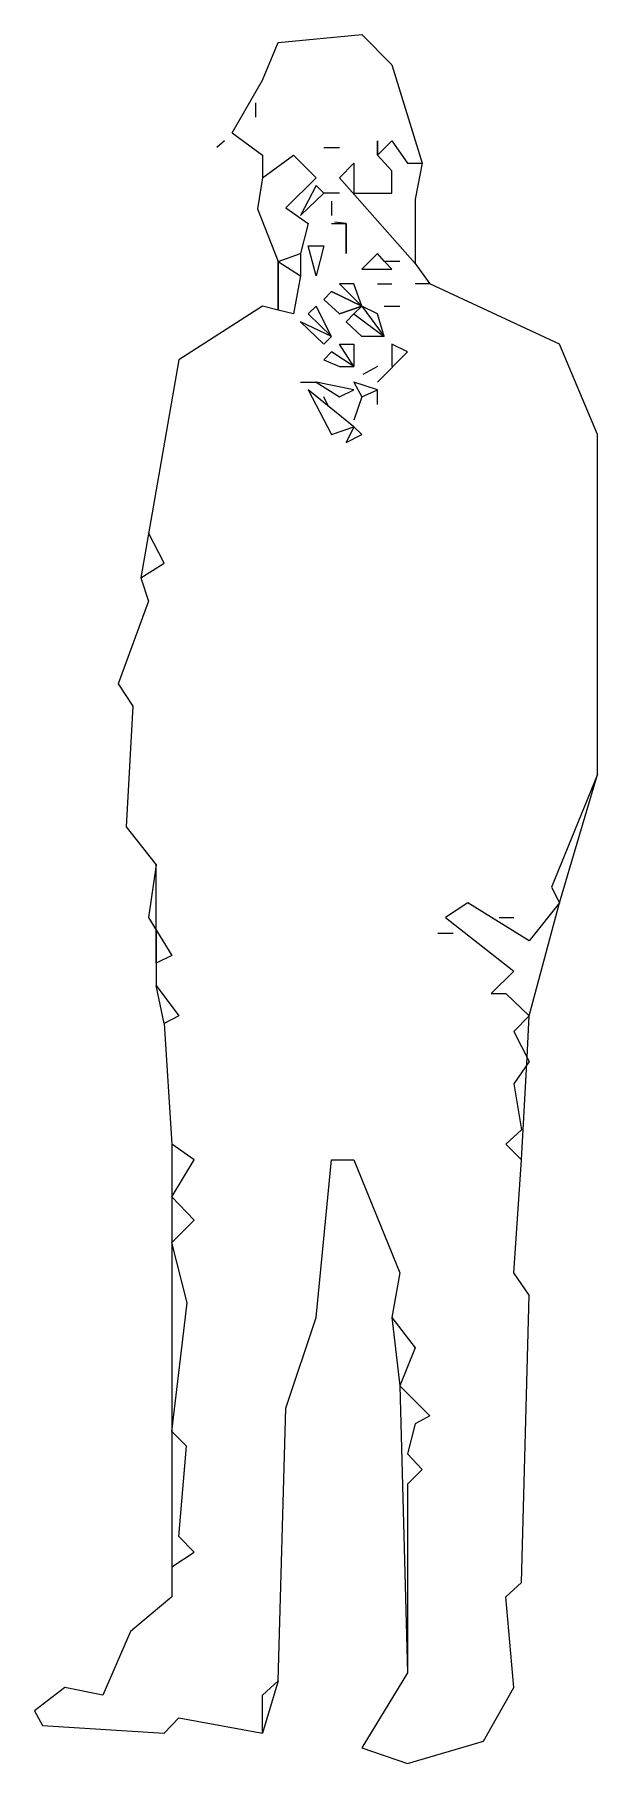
# Model space of a CAD drawing. Extents: x -3391 to -2813, y 4043 to 5819.
import ezdxf

# ---------------------------------------------------------------- set-up
doc = ezdxf.new("R2010")
doc.units = 0
doc.header["$LTSCALE"] = 50
doc.layers.get('0').update_dxf_attribs({"linetype": 'CONTINUOUS'})

msp = doc.modelspace()

# ---------------------------------------------------------------- linework, layer by layer
at = {"color": 0, "linetype": 'CONTINUOUS'}
for p, q in [((-3157, 5772), (-3141, 5811)), ((-3141, 5811), (-3055, 5819)), ((-3055, 5819), (-3024, 5788)), ((-3024, 5788), (-2993, 5687)), ((-3188, 5718), (-3157, 5772)), ((-3188, 5718), (-3157, 5695)), ((-3039, 5695), (-3039, 5710)), ((-3039, 5710), (-3039, 5695)), ((-3039, 5695), (-3024, 5710)), ((-3024, 5710), (-3008, 5687)), ((-3157, 5695), (-3157, 5672)), ((-3157, 5672), (-3125, 5695)), ((-3125, 5695), (-3102, 5672)), ((-3078, 5672), (-3063, 5687)), ((-3063, 5687), (-3063, 5656)), ((-3024, 5679), (-3039, 5695)), ((-3008, 5687), (-2993, 5687)), ((-2993, 5687), (-3000, 5650)), ((-3157, 5672), (-3162, 5640)), ((-3102, 5672), (-3133, 5641)), ((-3000, 5584), (-3078, 5672)), ((-3024, 5656), (-3024, 5679)), ((-3102, 5664), (-3118, 5633)), ((-3118, 5633), (-3094, 5656)), ((-3094, 5656), (-3102, 5664)), ((-3078, 5656), (-3094, 5656)), ((-3086, 5648), (-3086, 5633)), ((-3063, 5656), (-3024, 5656)), ((-3000, 5650), (-3000, 5584)), ((-3162, 5640), (-3141, 5586)), ((-3133, 5641), (-3110, 5625)), ((-3110, 5625), (-3118, 5594)), ((-3086, 5625), (-3071, 5625)), ((-3071, 5625), (-3082.520667, 5626.188671)), ((-3071, 5594), (-3071, 5625)), ((-3071, 5625), (-3071, 5625)), ((-3071, 5594), (-3071, 5625)), ((-3071, 5625), (-3071, 5594)), ((-3110, 5602), (-3094, 5602)), ((-3102, 5571), (-3110, 5602)), ((-3094, 5602), (-3102, 5571)), ((-3141, 5586), (-3118, 5594)), ((-3141, 5586), (-3141, 5536)), ((-3141, 5536), (-3141, 5586)), ((-3141, 5586), (-3118, 5571)), ((-3118, 5594), (-3118, 5571)), ((-3039, 5594), (-3055, 5578)), ((-3055, 5578), (-3024, 5578)), ((-3031.5, 5586), (-3039, 5594)), ((-3016, 5586), (-3031.5, 5586)), ((-3024, 5578), (-3031.5, 5586)), ((-3000, 5584), (-2985, 5563)), ((-3118, 5571), (-3125, 5532)), ((-3078, 5563), (-3055, 5540)), ((-3063, 5563), (-3078, 5563)), ((-3055, 5540), (-3063, 5563)), ((-3039, 5563), (-3024, 5563)), ((-2985, 5563), (-3000, 5563)), ((-2852, 5501), (-2985, 5563)), ((-3086, 5555), (-3094, 5547)), ((-3094, 5547), (-3086, 5555)), ((-3094, 5547), (-3078, 5532)), ((-3078, 5532), (-3094, 5547)), ((-3055, 5540), (-3086, 5555)), ((-3086, 5555), (-3055, 5540)), ((-3157, 5540), (-3243, 5485)), ((-3141, 5536), (-3157, 5540)), ((-3125, 5532), (-3141, 5536)), ((-3118, 5524), (-3094, 5501)), ((-3086, 5509), (-3118, 5524)), ((-3102, 5540), (-3110, 5532)), ((-3110, 5532), (-3086, 5509)), ((-3086, 5509), (-3102, 5540)), ((-3078, 5532), (-3055, 5540)), ((-3055, 5540), (-3078, 5532)), ((-3071, 5524), (-3063, 5532)), ((-3055, 5509), (-3071, 5524)), ((-3063, 5532), (-3055, 5540)), ((-3063, 5532), (-3032, 5509)), ((-3055, 5540), (-3032, 5509)), ((-3039, 5532), (-3055, 5540)), ((-3032, 5509), (-3039, 5532)), ((-3032, 5540), (-3016, 5540)), ((-3094, 5501), (-3086, 5509)), ((-3032, 5509), (-3055, 5509)), ((-3086, 5493), (-3094, 5485)), ((-3063, 5478), (-3086, 5493)), ((-3063, 5478), (-3078, 5501)), ((-3078, 5501), (-3063, 5501)), ((-3063, 5501), (-3063, 5478)), ((-3039, 5462), (-3008, 5493)), ((-3008, 5493), (-3024, 5501)), ((-3024, 5501), (-3024, 5478)), ((-2813, 5408), (-2852, 5501)), ((-3243, 5485), (-3282, 5261)), ((-3094, 5485), (-3078, 5478)), ((-3078, 5478), (-3063, 5478)), ((-3039, 5478), (-3053.890356, 5469.958667)), ((-3118, 5462), (-3102, 5462)), ((-3110, 5454), (-3086, 5408)), ((-3063, 5416), (-3110, 5454)), ((-3102, 5462), (-3078, 5447)), ((-3063, 5454), (-3102, 5462)), ((-3078, 5447), (-3063, 5454)), ((-3039, 5454), (-3063, 5462)), ((-3063, 5462), (-3055, 5447)), ((-3055, 5447), (-3039, 5454)), ((-3039, 5439), (-3039, 5454)), ((-3089.017857, 5437.035714), (-3094, 5447)), ((-3089.017857, 5437.035714), (-3089.017857, 5437.035714)), ((-3055, 5447), (-3063, 5423)), ((-3086, 5408), (-3063, 5416)), ((-3063, 5416), (-3071, 5400)), ((-3071, 5400), (-3055, 5408)), ((-3055, 5408), (-3063, 5416)), ((-2813, 5059), (-2813, 5408)), ((-3258, 5276), (-3273.993324, 5306.987064)), ((-3282, 5261), (-3258, 5276)), ((-2813, 5059), (-2860, 4943)), ((-2852, 4927), (-2813, 5059)), ((-2860, 4943), (-2852, 4927)), ((-2946, 4927), (-2969, 4912)), ((-2883, 4888), (-2946, 4927)), ((-2883, 4811), (-2852, 4927)), ((-2852, 4927), (-2883, 4888)), ((-2969, 4912), (-2899, 4857)), ((-2914, 4912), (-2899, 4912)), ((-2977, 4896), (-2961, 4896)), ((-2899, 4857), (-2922, 4834)), ((-2922, 4834), (-2907, 4834)), ((-2907, 4834), (-2883, 4811)), ((-2883, 4811), (-2899, 4795)), ((-2885.299694, 4768.455657), (-2883, 4811)), ((-2899, 4795), (-2883, 4764)), ((-2883, 4764), (-2899, 4741)), ((-2891, 4663), (-2885.299694, 4768.455657)), ((-2899, 4741), (-2891, 4694)), ((-2891, 4694), (-2907, 4679)), ((-2907, 4679), (-2891, 4663)), ((-3102, 4501), (-3086, 4663)), ((-3086, 4663), (-3063, 4663)), ((-3063, 4663), (-3016, 4547)), ((-2899, 4547), (-2891, 4663)), ((-3016, 4547), (-3024, 4501)), ((-2883, 4524), (-2899, 4547)), ((-2891, 4229), (-2883, 4524)), ((-3133, 4408), (-3102, 4501)), ((-3024, 4501), (-3016, 4431)), ((-3024, 4501), (-3000, 4470)), ((-3000, 4470), (-3016, 4431)), ((-3016, 4431), (-3008, 4136)), ((-3016, 4431), (-2985, 4400)), ((-3141, 4128), (-3133, 4408)), ((-3000, 4392), (-3008, 4361)), ((-2985, 4400), (-3000, 4392)), ((-3008, 4361), (-2993, 4345)), ((-2993, 4345), (-3008, 4330)), ((-3008, 4330), (-3008, 4136)), ((-3250, 4245), (-3250, 4214)), ((-2907, 4214), (-2891, 4229)), ((-3250, 4214), (-3292.574827, 4178.671952)), ((-2899, 4121), (-2907, 4214)), ((-3292.574827, 4178.671952), (-3321, 4113)), ((-3360, 4121), (-3391, 4097)), ((-3321, 4113), (-3360, 4121)), ((-3157, 4113), (-3141, 4128)), ((-3141, 4128), (-3157, 4074)), ((-3008, 4136), (-3055, 4059)), ((-2930, 4066), (-2899, 4121)), ((-3157, 4074), (-3157, 4113)), ((-3391, 4097), (-3383, 4082)), ((-3258, 4074), (-3243, 4090)), ((-3243, 4090), (-3157, 4074)), ((-3383, 4082), (-3258, 4074)), ((-3055, 4059), (-3008, 4043)), ((-3008, 4043), (-2930, 4066))]:
    msp.add_line(p, q, dxfattribs=at)
for points in [[(-3164, 5749), (-3164, 5734)], [(-3196, 5710), (-3204, 5703)], [(-3094, 5703), (-3078, 5703)], [(-3282, 5261), (-3274, 5237), (-3305, 5152), (-3290, 5129), (-3297, 5005), (-3266, 4966), (-3274, 4912), (-3250, 4873), (-3266, 4865), (-3266, 4966), (-3274, 4912), (-3266, 4899), (-3266, 4842), (-3243, 4811), (-3258, 4803), (-3266, 4842)], [(-3258, 4803), (-3250, 4679), (-3250, 4625), (-3250, 4578), (-3250, 4384), (-3234.372248, 4516.080443), (-3250, 4578), (-3227, 4601), (-3250, 4625), (-3227, 4663), (-3250, 4679)], [(-3250, 4384), (-3250, 4245), (-3227, 4260), (-3243, 4276), (-3235, 4369), (-3250, 4384)]]:
    msp.add_lwpolyline(points, dxfattribs=at)

doc.saveas('drawing.dxf')
